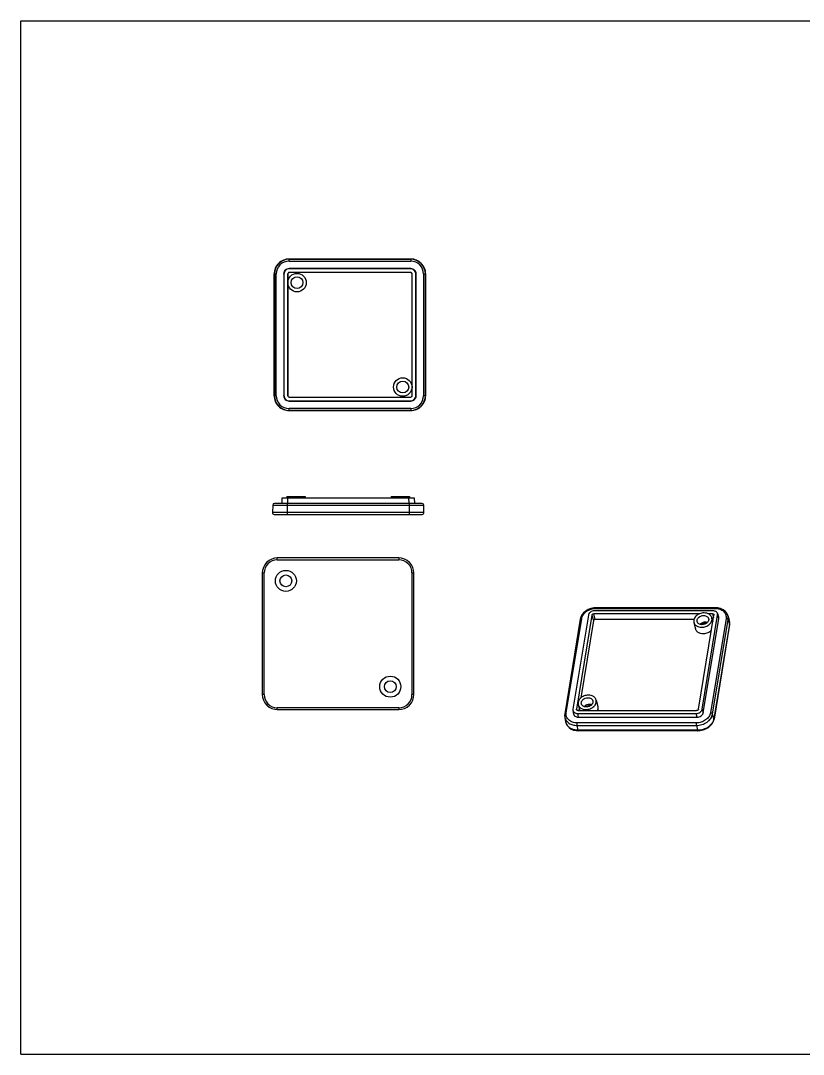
# Model space of a CAD drawing. Header units: millimetres. Extents: x 0 to 864, y 0 to 559.
# Drawn here: x 0 to 423, y 0 to 559 of the extents above; entities that cross this region are included whole.
import ezdxf

# ---------------------------------------------------------------- set-up
doc = ezdxf.new("R2010")
doc.units = ezdxf.units.MM
doc.header["$LTSCALE"] = 36.425481
doc.layers.get('0').update_dxf_attribs({"linetype": 'CONTINUOUS'})

msp = doc.modelspace()

# ---------------------------------------------------------------- linework, layer by layer
at = {"color": 7, "linetype": 'Continuous'}
for p, q in [((0, 0), (0, 558.8)), ((0, 558.8), (431.8, 558.8)), ((145.1, 428.79), (145.1, 429.93)), ((145.1, 429.93), (210.91, 429.93)), ((210.91, 429.79), (145.1, 429.79)), ((145.1, 428.79), (210.91, 428.79)), ((145.11, 424.77), (145.23, 424.65)), ((210.91, 424.77), (145.11, 424.77)), ((210.79, 424.65), (210.91, 424.77)), ((210.91, 429.93), (210.91, 428.79)), ((137.04, 356.06), (137.04, 421.87)), ((137.04, 421.87), (138.18, 421.87)), ((137.18, 421.87), (137.18, 356.06)), ((138.18, 356.06), (138.18, 421.87)), ((142.21, 421.87), (142.21, 356.07)), ((142.33, 421.75), (142.21, 421.87)), ((142.33, 421.75), (142.33, 356.19)), ((144.33, 421.74), (144.33, 356.19)), ((144.33, 421.74), (144.38, 421.74)), ((144.38, 421.74), (144.38, 356.19)), ((210.78, 424.65), (145.23, 424.65)), ((145.23, 422.6), (145.23, 422.64)), ((210.78, 422.64), (145.23, 422.64)), ((210.78, 422.6), (145.23, 422.6)), ((210.78, 422.64), (210.78, 422.6)), ((211.64, 356.19), (211.64, 421.74)), ((211.64, 421.74), (211.68, 421.74)), ((211.68, 356.19), (211.68, 421.74)), ((213.8, 421.87), (213.68, 421.75)), ((213.68, 356.19), (213.68, 421.75)), ((213.8, 356.07), (213.8, 421.87)), ((217.83, 421.87), (218.97, 421.87)), ((217.83, 421.87), (217.83, 356.06)), ((218.83, 356.06), (218.83, 421.87)), ((218.97, 421.87), (218.97, 356.06)), ((138.18, 356.06), (137.04, 356.06)), ((142.21, 356.07), (142.33, 356.19)), ((144.38, 356.19), (144.33, 356.19)), ((145.23, 353.29), (145.11, 353.17)), ((145.11, 353.17), (210.91, 353.17)), ((145.23, 355.29), (145.23, 355.34)), ((145.23, 355.34), (210.78, 355.34)), ((145.23, 355.29), (210.78, 355.29)), ((145.23, 353.29), (210.78, 353.29)), ((210.78, 355.34), (210.78, 355.29)), ((210.91, 353.17), (210.79, 353.29)), ((211.68, 356.19), (211.64, 356.19)), ((213.68, 356.19), (213.8, 356.07)), ((218.97, 356.06), (217.83, 356.06)), ((210.91, 349.14), (145.1, 349.14)), ((145.1, 348), (145.1, 349.14)), ((145.1, 348.14), (210.91, 348.14)), ((210.91, 348), (145.1, 348)), ((210.91, 349.14), (210.91, 348.01)), ((136.27, 296.88), (136.13, 292.88)), ((136.27, 296.88), (217.92, 296.88)), ((216.92, 297.85), (137.27, 297.85)), ((141.3, 297.85), (141.42, 300.85)), ((141.42, 300.85), (212.77, 300.85)), ((143.87, 301.65), (143.87, 300.85)), ((143.87, 301.65), (153.87, 301.65)), ((144.19, 291.85), (144.19, 297.85)), ((144.32, 300.85), (144.2, 297.85)), ((153.87, 301.65), (153.87, 300.85)), ((200.32, 301.65), (210.32, 301.65)), ((200.32, 301.65), (200.32, 300.85)), ((209.99, 297.85), (209.87, 300.85)), ((210, 297.85), (210, 291.85)), ((210.32, 301.65), (210.32, 300.85)), ((212.77, 300.85), (212.89, 297.85)), ((218.06, 292.88), (217.92, 296.88)), ((218.06, 292.88), (136.13, 292.88)), ((137.13, 291.85), (217.06, 291.85)), ((138.71, 267.32), (138.71, 268.32)), ((204.52, 268.32), (138.71, 268.32)), ((204.52, 268.32), (204.52, 267.32)), ((138.71, 267.32), (204.52, 267.32)), ((130.65, 260.26), (130.65, 194.45)), ((130.65, 260.26), (131.65, 260.26)), ((131.65, 194.45), (131.65, 260.26)), ((211.58, 260.26), (212.58, 260.26)), ((211.58, 260.26), (211.58, 194.45)), ((212.58, 194.45), (212.58, 260.26)), ((311.03, 241.07), (375.47, 241.07)), ((375.63, 241.44), (311.19, 241.44)), ((302.54, 235.22), (294.14, 184.08)), ((294.97, 184.55), (303.37, 235.69)), ((306.94, 237.48), (298.58, 186.54)), ((308.9, 237.48), (300.54, 186.54)), ((308.9, 237.48), (309.7, 234.46)), ((310.65, 235.12), (309.9, 238.18)), ((367.18, 238.18), (309.9, 238.18)), ((374.34, 239.73), (310.15, 239.73)), ((364.08, 235.12), (310.65, 235.12)), ((366.48, 186.54), (374.85, 237.48)), ((368.44, 186.54), (376.81, 237.48)), ((369.02, 184.56), (377.42, 235.69)), ((374.09, 238.18), (371.66, 238.18)), ((381.36, 235.69), (372.96, 184.56)), ((373.71, 235.95), (374.25, 233.79)), ((374.46, 235.12), (373.91, 235.12)), ((374.09, 238.18), (374.61, 236.03)), ((374.09, 183.95), (382.49, 235.09)), ((374.85, 237.69), (374.85, 237.48)), ((376.75, 238.32), (377.35, 236.52)), ((377.42, 235.69), (376.81, 237.48)), ((382.36, 237.25), (383.12, 234.76)), ((382.49, 235.09), (383.26, 232.57)), ((309.7, 234.46), (302.84, 192.71)), ((364.01, 233.52), (364.89, 230)), ((383.26, 232.57), (374.86, 181.43)), ((383.28, 232.38), (374.88, 181.25)), ((383.26, 232.57), (383.28, 232.38)), ((131.65, 194.45), (130.65, 194.45)), ((212.58, 194.45), (211.58, 194.45)), ((311.13, 191.51), (312.01, 187.98)), ((204.52, 187.39), (138.71, 187.39)), ((138.71, 186.39), (138.71, 187.39)), ((138.71, 186.39), (204.52, 186.39)), ((204.52, 187.39), (204.52, 186.39)), ((298.58, 186.54), (298.58, 185.96)), ((298.58, 185.96), (298.92, 183.98)), ((300.65, 186.12), (300.54, 186.54)), ((300.55, 186.32), (300.54, 186.54)), ((301.3, 185.84), (365.49, 185.85)), ((301.43, 189.08), (302.24, 185.84)), ((301.92, 187.11), (301.71, 185.84)), ((368.44, 186.54), (369.02, 184.56)), ((294.16, 182.28), (294.66, 179.71)), ((365.3, 179.18), (300.86, 179.18)), ((301.04, 184.29), (301.38, 182.31)), ((301.04, 184.29), (365.23, 184.29)), ((301.38, 182.31), (365.81, 182.31)), ((365.81, 182.31), (365.24, 184.29)), ((374.86, 181.43), (374.09, 183.95)), ((374.88, 181.25), (374.86, 181.43)), ((300.35, 175.01), (301.63, 174.92)), ((301.5, 175.17), (300.89, 177.79)), ((300.89, 177.79), (365.33, 177.79)), ((365.94, 175.17), (301.5, 175.17)), ((301.63, 174.92), (301.63, 174.92)), ((366.08, 174.92), (301.63, 174.92)), ((365.33, 177.79), (365.94, 175.17)), ((0, 0), (431.8, 0))]:
    msp.add_line(p, q, dxfattribs=at)
for points in [[(138.71, 268.32), (137.31, 268.19), (135.75, 267.75), (134.29, 266.99), (133, 265.95), (131.96, 264.65), (131.21, 263.19), (130.77, 261.64), (130.65, 260.26)], [(212.58, 260.26), (212.46, 261.66), (212.01, 263.22), (211.25, 264.68), (210.21, 265.97), (208.92, 267.01), (207.45, 267.76), (205.9, 268.2), (204.52, 268.32)], [(311.19, 241.44), (309.86, 241.34), (308.34, 241.01), (306.86, 240.44), (305.51, 239.65), (304.36, 238.66), (303.45, 237.52), (302.83, 236.3), (302.54, 235.22)], [(382.35, 237.24), (381.78, 238.48), (380.93, 239.52), (379.8, 240.36), (378.44, 240.98), (376.95, 241.34), (375.63, 241.44)], [(383.28, 232.38), (383.34, 233.47), (383.11, 234.76)], [(130.65, 194.45), (130.78, 193.05), (131.22, 191.49), (131.98, 190.03), (133.02, 188.74), (134.32, 187.7), (135.78, 186.95), (137.34, 186.51), (138.71, 186.39)], [(204.52, 186.39), (205.92, 186.52), (207.48, 186.96), (208.94, 187.72), (210.23, 188.76), (211.27, 190.06), (212.02, 191.52), (212.46, 193.08), (212.58, 194.45)], [(294.14, 184.09), (294.07, 183.18), (294.16, 182.28)], [(294.67, 179.72), (295.02, 178.6), (295.65, 177.54), (296.52, 176.62), (297.64, 175.87), (298.94, 175.33), (300.35, 175.01)], [(366.08, 174.92), (367.42, 175.02), (368.97, 175.36), (370.48, 175.94), (371.85, 176.74), (373.02, 177.75), (373.94, 178.91), (374.58, 180.15), (374.88, 181.25)]]:
    msp.add_lwpolyline(points, dxfattribs=at)
for centre, radius in [((149.41, 417.19), 5), ((149.41, 417.19), 3.2), ((206.6, 360.74), 5), ((206.6, 360.74), 3.2), ((143.39, 255.95), 5.7), ((143.39, 255.95), 3.2), ((199.84, 198.76), 5.7), ((199.84, 198.76), 3.2)]:
    msp.add_circle(centre, radius, dxfattribs=at)
for centre, radius, start, end in [((145.1, 421.88), 8.06, 89.9837, 180.0162), ((145.1, 421.88), 7.92, 89.9834, 180.0165), ((145.1, 421.88), 6.92, 89.9747, 180.0218), ((145.11, 421.87), 2.9, 89.935, 180.0173), ((210.91, 421.87), 2.9, 359.9351, 90.0649), ((210.92, 421.88), 8.06, 359.9838, 90.0163), ((210.92, 421.88), 7.92, 359.9835, 90.0166), ((210.92, 421.88), 6.92, 359.9802, 90.0236), ((145.23, 421.75), 2.9, 89.9357, 180.0167), ((145.23, 421.74), 0.899, 89.9809, 180.0191), ((145.23, 421.74), 0.857, 89.98, 180.02), ((210.79, 421.75), 2.9, 359.9357, 90.0643), ((210.78, 421.74), 0.899, 359.9809, 90.0191), ((210.78, 421.74), 0.857, 359.98, 90.02), ((145.1, 356.06), 8.06, 179.9838, 270.0163), ((145.1, 356.06), 7.92, 179.9835, 270.0166), ((145.1, 356.06), 6.92, 179.98, 270.0237), ((145.11, 356.07), 2.9, 179.9358, 270.0642), ((145.23, 356.19), 2.9, 179.9365, 270.0635), ((145.23, 356.19), 0.899, 179.9809, 270.0191), ((145.23, 356.19), 0.857, 179.98, 270.02), ((210.79, 356.19), 2.9, 269.9357, 0.0167), ((210.78, 356.19), 0.899, 269.9809, 0.0191), ((210.78, 356.19), 0.857, 269.98, 0.02), ((210.91, 356.07), 2.9, 269.935, 0.0173), ((210.92, 356.06), 8.06, 269.9837, 0.0162), ((210.92, 356.06), 7.92, 269.9834, 0.0165), ((210.92, 356.06), 6.92, 269.9746, 0.0217), ((137.27, 296.85), 1, 90, 178), ((216.92, 296.85), 1, 2, 90), ((137.13, 292.85), 1, 178, 270), ((217.06, 292.85), 1, 270, 2), ((138.71, 260.26), 7.06, 89.9741, 180.0207), ((204.52, 260.26), 7.06, 359.9751, 90.0213), ((378.54, 233.35), 4.78, 350.5999, 17.1178), ((371.1, 225.69), 7.29, 112.1162, 114.8444), ((371.15, 225.57), 7.43, 93.1376, 112.1213), ((138.71, 194.45), 7.06, 179.9752, 270.0213), ((204.52, 194.45), 7.06, 269.9742, 0.0208), ((308.52, 181.25), 7.29, 112.1162, 114.8444), ((308.58, 181.13), 7.43, 93.1376, 112.1213), ((299.39, 180.65), 4.82, 191.2097, 202.1153), ((299.51, 180.71), 4.95, 202.1437, 211.8047), ((369.91, 182.24), 5.02, 348.7294, 350.6676), ((299.59, 180.76), 5.04, 211.7928, 214.1094)]:
    msp.add_arc(centre, radius, start, end, dxfattribs=at)
for points, knots in [([(303.37, 235.69), (303.43, 236.05), (303.64, 236.77), (304.2, 237.79), (304.99, 238.72), (306.32, 239.82), (308.34, 240.79), (310.13, 241.07), (311.03, 241.07)], [0, 0, 0, 0, 0.108339, 0.222413, 0.342772, 0.468995, 0.732884, 1, 1, 1, 1]), ([(311.03, 241.07), (311.04, 241.12), (311.05, 241.21), (311.08, 241.31), (311.11, 241.38), (311.14, 241.42), (311.17, 241.44), (311.19, 241.44)], [0, 0, 0, 0, 0.358011, 0.656752, 0.775295, 0.871047, 1, 1, 1, 1]), ([(375.63, 241.44), (375.61, 241.44), (375.58, 241.42), (375.56, 241.38), (375.53, 241.31), (375.5, 241.21), (375.48, 241.12), (375.47, 241.07)], [0, 0, 0, 0, 0.128987, 0.224756, 0.343307, 0.642033, 1, 1, 1, 1]), ([(375.47, 241.07), (376.32, 241.07), (377.59, 240.88), (379.09, 240.21), (380.02, 239.54), (380.74, 238.72), (381.23, 237.77), (381.45, 236.74), (381.42, 236.04), (381.36, 235.69)], [0, 0, 0, 0, 0.281282, 0.412956, 0.537715, 0.656431, 0.771108, 0.884592, 1, 1, 1, 1]), ([(302.54, 235.22), (302.55, 235.26), (302.57, 235.32), (302.65, 235.45), (302.82, 235.58), (303.08, 235.67), (303.27, 235.69), (303.37, 235.69)], [0, 0, 0, 0, 0.097444, 0.20239, 0.440643, 0.715076, 1, 1, 1, 1]), ([(310.15, 239.73), (309.78, 239.73), (309.03, 239.62), (308.18, 239.21), (307.62, 238.75), (307.29, 238.36), (307.06, 237.93), (306.97, 237.63), (306.94, 237.48)], [0, 0, 0, 0, 0.267151, 0.531029, 0.657254, 0.777588, 0.891693, 1, 1, 1, 1]), ([(308.9, 237.48), (308.92, 237.57), (309, 237.77), (309.24, 237.99), (309.55, 238.14), (309.78, 238.18), (309.9, 238.18)], [0, 0, 0, 0, 0.221627, 0.467772, 0.73222, 1, 1, 1, 1]), ([(310.65, 235.12), (310.54, 235.12), (310.32, 235.09), (310.02, 234.95), (309.8, 234.73), (309.72, 234.55), (309.7, 234.46)], [0, 0, 0, 0, 0.26778, 0.532228, 0.778374, 1, 1, 1, 1]), ([(369.49, 238.62), (368.72, 238.62), (367.54, 238.4), (366.15, 237.73), (365.25, 237.06), (364.55, 236.26), (364.08, 235.37), (363.88, 234.43), (363.93, 233.81), (364.01, 233.52)], [0, 0, 0, 0, 0.274872, 0.41134, 0.542834, 0.667314, 0.784045, 0.894015, 1, 1, 1, 1]), ([(365.75, 233.96), (365.7, 234.14), (365.67, 234.54), (365.8, 235.14), (366.1, 235.71), (366.71, 236.41), (367.78, 237.04), (368.77, 237.22), (369.26, 237.22)], [0, 0, 0, 0, 0.106113, 0.216212, 0.333078, 0.457704, 0.72477, 1, 1, 1, 1]), ([(368.22, 230.85), (369, 230.85), (370.17, 231.07), (371.56, 231.75), (372.46, 232.42), (373.16, 233.22), (373.63, 234.11), (373.83, 235.04), (373.78, 235.66), (373.71, 235.95)], [0, 0, 0, 0, 0.274872, 0.41134, 0.542834, 0.667314, 0.784045, 0.894015, 1, 1, 1, 1]), ([(371.96, 235.51), (372.01, 235.33), (372.04, 234.93), (371.91, 234.33), (371.61, 233.76), (371, 233.07), (369.93, 232.43), (368.95, 232.25), (368.45, 232.25)], [0, 0, 0, 0, 0.106113, 0.216212, 0.333078, 0.457704, 0.72477, 1, 1, 1, 1]), ([(369.26, 237.22), (369.58, 237.22), (370.2, 237.15), (371.03, 236.8), (371.56, 236.33), (371.84, 235.88), (371.93, 235.64), (371.96, 235.51)], [0, 0, 0, 0, 0.278452, 0.5373, 0.775084, 0.888503, 1, 1, 1, 1]), ([(373.71, 235.95), (373.66, 236.14), (373.52, 236.52), (373.2, 237.05), (372.77, 237.51), (372.06, 238.05), (370.95, 238.51), (369.99, 238.62), (369.49, 238.62)], [0, 0, 0, 0, 0.111392, 0.224705, 0.341584, 0.46321, 0.721818, 1, 1, 1, 1]), ([(374.09, 238.18), (374.18, 238.18), (374.35, 238.16), (374.59, 238.06), (374.76, 237.9), (374.83, 237.76), (374.85, 237.69)], [0, 0, 0, 0, 0.278952, 0.538095, 0.775976, 1, 1, 1, 1]), ([(376.75, 238.32), (376.71, 238.42), (376.62, 238.62), (376.35, 239), (375.87, 239.39), (375.15, 239.67), (374.62, 239.73), (374.34, 239.73)], [0, 0, 0, 0, 0.111295, 0.225001, 0.463796, 0.722745, 1, 1, 1, 1]), ([(376.81, 237.48), (376.83, 237.62), (376.85, 237.9), (376.79, 238.18), (376.75, 238.32)], [0, 0, 0, 0, 0.504084, 1, 1, 1, 1]), ([(377.42, 235.69), (377.44, 235.83), (377.46, 236.11), (377.4, 236.39), (377.35, 236.52)], [0, 0, 0, 0, 0.504084, 1, 1, 1, 1]), ([(381.36, 235.69), (381.49, 235.69), (381.74, 235.66), (382.03, 235.56), (382.24, 235.43), (382.39, 235.29), (382.47, 235.17), (382.49, 235.09)], [0, 0, 0, 0, 0.270432, 0.554168, 0.686456, 0.806118, 1, 1, 1, 1]), ([(382.49, 235.09), (382.55, 235.45), (382.59, 236.18), (382.46, 236.9), (382.35, 237.24)], [0, 0, 0, 0, 0.505065, 1, 1, 1, 1]), ([(364.01, 233.52), (364.05, 233.33), (364.19, 232.95), (364.51, 232.43), (364.94, 231.96), (365.65, 231.43), (366.76, 230.97), (367.72, 230.85), (368.22, 230.85)], [0, 0, 0, 0, 0.111392, 0.224705, 0.341584, 0.46321, 0.721818, 1, 1, 1, 1]), ([(369.1, 227.33), (368.6, 227.33), (367.86, 227.41), (366.95, 227.73), (366.35, 228.04), (365.83, 228.44), (365.4, 228.9), (365.07, 229.42), (364.94, 229.8), (364.89, 230)], [0, 0, 0, 0, 0.277975, 0.410241, 0.537129, 0.658664, 0.775456, 0.888688, 1, 1, 1, 1]), ([(368.45, 232.25), (368.13, 232.25), (367.51, 232.32), (366.68, 232.67), (366.15, 233.14), (365.87, 233.59), (365.78, 233.83), (365.75, 233.96)], [0, 0, 0, 0, 0.278452, 0.5373, 0.775084, 0.888503, 1, 1, 1, 1]), ([(370.16, 233.63), (369.63, 233.63), (368.57, 233.42), (367.65, 232.83), (367.3, 232.45)], [0, 0, 0, 0, 0.509968, 1, 1, 1, 1]), ([(371.31, 233.45), (371.22, 233.48), (370.85, 233.59), (370.46, 233.63), (370.16, 233.63)], [0, 0, 0, 0, 0.242926, 1, 1, 1, 1]), ([(373.5, 229.1), (372.95, 228.53), (371.89, 227.87), (370.34, 227.41), (369.51, 227.33), (369.1, 227.33)], [0, 0, 0, 0, 0.489653, 0.745731, 1, 1, 1, 1]), ([(306.92, 194.18), (306.14, 194.18), (304.96, 193.96), (303.57, 193.28), (302.68, 192.61), (301.97, 191.81), (301.51, 190.92), (301.3, 189.99), (301.36, 189.37), (301.43, 189.08)], [0, 0, 0, 0, 0.274872, 0.41134, 0.542834, 0.667314, 0.784045, 0.894015, 1, 1, 1, 1]), ([(303.18, 189.51), (303.13, 189.7), (303.09, 190.1), (303.22, 190.7), (303.52, 191.27), (304.14, 191.96), (305.2, 192.6), (306.19, 192.78), (306.69, 192.78)], [0, 0, 0, 0, 0.106113, 0.216212, 0.333078, 0.457704, 0.72477, 1, 1, 1, 1]), ([(305.64, 186.41), (306.42, 186.41), (307.6, 186.63), (308.99, 187.3), (309.88, 187.97), (310.59, 188.77), (311.05, 189.66), (311.26, 190.6), (311.2, 191.22), (311.13, 191.51)], [0, 0, 0, 0, 0.274872, 0.41134, 0.542834, 0.667314, 0.784045, 0.894015, 1, 1, 1, 1]), ([(309.38, 191.07), (309.43, 190.88), (309.47, 190.49), (309.34, 189.89), (309.04, 189.32), (308.42, 188.62), (307.36, 187.99), (306.37, 187.81), (305.87, 187.81)], [0, 0, 0, 0, 0.106113, 0.216212, 0.333078, 0.457704, 0.72477, 1, 1, 1, 1]), ([(306.69, 192.78), (307.01, 192.78), (307.62, 192.71), (308.45, 192.36), (308.99, 191.89), (309.26, 191.44), (309.35, 191.19), (309.38, 191.07)], [0, 0, 0, 0, 0.278452, 0.5373, 0.775084, 0.888503, 1, 1, 1, 1]), ([(311.13, 191.51), (311.08, 191.7), (310.94, 192.08), (310.62, 192.6), (310.19, 193.07), (309.48, 193.6), (308.38, 194.06), (307.41, 194.18), (306.92, 194.18)], [0, 0, 0, 0, 0.111392, 0.224705, 0.341584, 0.46321, 0.721818, 1, 1, 1, 1]), ([(294.97, 184.55), (294.87, 184.55), (294.68, 184.53), (294.42, 184.45), (294.25, 184.31), (294.17, 184.19), (294.15, 184.12), (294.14, 184.09)], [0, 0, 0, 0, 0.284926, 0.559361, 0.797611, 0.902556, 1, 1, 1, 1]), ([(300.86, 179.18), (300.01, 179.18), (298.74, 179.36), (297.24, 180.04), (296.31, 180.71), (295.59, 181.53), (295.11, 182.48), (294.88, 183.51), (294.91, 184.21), (294.97, 184.55)], [0, 0, 0, 0, 0.281282, 0.412956, 0.537715, 0.656431, 0.771108, 0.884592, 1, 1, 1, 1]), ([(298.58, 185.96), (298.6, 185.84), (298.66, 185.61), (298.84, 185.28), (299.08, 184.99), (299.5, 184.65), (300.16, 184.36), (300.74, 184.29), (301.04, 184.29)], [0, 0, 0, 0, 0.111752, 0.224856, 0.341297, 0.462499, 0.720846, 1, 1, 1, 1]), ([(301.3, 185.84), (301.21, 185.84), (301.04, 185.86), (300.81, 185.96), (300.63, 186.11), (300.56, 186.25), (300.55, 186.32)], [0, 0, 0, 0, 0.278566, 0.537762, 0.775969, 1, 1, 1, 1]), ([(301.43, 189.08), (301.48, 188.89), (301.62, 188.51), (301.94, 187.98), (302.37, 187.52), (303.08, 186.98), (304.18, 186.52), (305.15, 186.41), (305.64, 186.41)], [0, 0, 0, 0, 0.111392, 0.224705, 0.341584, 0.46321, 0.721818, 1, 1, 1, 1]), ([(305.87, 187.81), (305.55, 187.81), (304.94, 187.88), (304.11, 188.22), (303.57, 188.7), (303.3, 189.15), (303.21, 189.39), (303.18, 189.51)], [0, 0, 0, 0, 0.278452, 0.5373, 0.775084, 0.888503, 1, 1, 1, 1]), ([(307.59, 189.19), (307.05, 189.19), (305.99, 188.98), (305.08, 188.39), (304.73, 188.01)], [0, 0, 0, 0, 0.509968, 1, 1, 1, 1]), ([(308.73, 189.01), (308.64, 189.04), (308.27, 189.15), (307.88, 189.19), (307.59, 189.19)], [0, 0, 0, 0, 0.242926, 1, 1, 1, 1]), ([(312.01, 187.98), (312.06, 187.81), (312.11, 187.46), (312.09, 186.72), (311.93, 186.18), (311.77, 185.84)], [0, 0, 0, 0, 0.242609, 0.488571, 1, 1, 1, 1]), ([(365.23, 184.29), (365.61, 184.29), (366.36, 184.41), (367.21, 184.81), (367.77, 185.27), (368.1, 185.66), (368.33, 186.09), (368.42, 186.39), (368.44, 186.54)], [0, 0, 0, 0, 0.267151, 0.531029, 0.657254, 0.777588, 0.891693, 1, 1, 1, 1]), ([(372.96, 184.56), (372.9, 184.2), (372.69, 183.47), (372.13, 182.46), (371.34, 181.53), (370.02, 180.43), (367.99, 179.46), (366.2, 179.18), (365.3, 179.18)], [0, 0, 0, 0, 0.108339, 0.222413, 0.342773, 0.468995, 0.732884, 1, 1, 1, 1]), ([(366.48, 186.54), (366.47, 186.45), (366.38, 186.26), (366.15, 186.03), (365.84, 185.88), (365.61, 185.85), (365.49, 185.85)], [0, 0, 0, 0, 0.221627, 0.467772, 0.73222, 1, 1, 1, 1]), ([(365.81, 182.31), (366.19, 182.31), (366.94, 182.42), (367.79, 182.83), (368.34, 183.29), (368.67, 183.68), (368.91, 184.11), (369, 184.41), (369.02, 184.56)], [0, 0, 0, 0, 0.267148, 0.53103, 0.657256, 0.777591, 0.891695, 1, 1, 1, 1]), ([(374.09, 183.95), (374.07, 184.03), (373.99, 184.16), (373.84, 184.29), (373.63, 184.42), (373.34, 184.52), (373.09, 184.55), (372.96, 184.55)], [0, 0, 0, 0, 0.193882, 0.313544, 0.445832, 0.729568, 1, 1, 1, 1]), ([(294.17, 182.27), (294.23, 181.95), (294.42, 181.32), (294.91, 180.44), (295.57, 179.66), (296.41, 179), (297.39, 178.48), (298.87, 177.95), (300.08, 177.79), (300.89, 177.79)], [0, 0, 0, 0, 0.111756, 0.22474, 0.340828, 0.461823, 0.588661, 0.72124, 1, 1, 1, 1]), ([(298.92, 183.98), (298.94, 183.86), (299, 183.62), (299.18, 183.3), (299.42, 183.01), (299.84, 182.67), (300.5, 182.38), (301.08, 182.31), (301.38, 182.31)], [0, 0, 0, 0, 0.111751, 0.224856, 0.341298, 0.462501, 0.72085, 1, 1, 1, 1]), ([(300.89, 177.79), (300.86, 177.89), (300.83, 178.11), (300.81, 178.46), (300.82, 178.83), (300.84, 179.07), (300.86, 179.18)], [0, 0, 0, 0, 0.209582, 0.48328, 0.766377, 1, 1, 1, 1]), ([(365.31, 179.18), (365.29, 179.07), (365.26, 178.83), (365.26, 178.47), (365.28, 178.11), (365.31, 177.89), (365.33, 177.79)], [0, 0, 0, 0, 0.233623, 0.51672, 0.790418, 1, 1, 1, 1]), ([(365.33, 177.79), (365.84, 177.79), (366.87, 177.88), (368.38, 178.23), (369.81, 178.79), (371.12, 179.55), (372.23, 180.48), (373.13, 181.54), (373.78, 182.7), (374.03, 183.53), (374.09, 183.95)], [0, 0, 0, 0, 0.133031, 0.26756, 0.401153, 0.531506, 0.657002, 0.777002, 0.891197, 1, 1, 1, 1]), ([(374.83, 181.26), (374.75, 180.85), (374.47, 180.02), (373.8, 178.87), (372.88, 177.82), (371.75, 176.9), (370.43, 176.15), (369, 175.6), (367.49, 175.25), (366.45, 175.17), (365.94, 175.17)], [0, 0, 0, 0, 0.109147, 0.223693, 0.343923, 0.469505, 0.599783, 0.733133, 0.867319, 1, 1, 1, 1]), ([(301.5, 175.17), (300.87, 175.17), (299.63, 175.29), (298.18, 175.75), (297.15, 176.28), (296.47, 176.76), (295.89, 177.3), (295.56, 177.71), (295.41, 177.93)], [0, 0, 0, 0, 0.273204, 0.531534, 0.654598, 0.773388, 0.888251, 1, 1, 1, 1]), ([(301.63, 174.92), (301.62, 174.92), (301.6, 174.93), (301.57, 174.96), (301.55, 175), (301.52, 175.07), (301.51, 175.13), (301.5, 175.17)], [0, 0, 0, 0, 0.144457, 0.24126, 0.358037, 0.648771, 1, 1, 1, 1]), ([(365.94, 175.17), (365.95, 175.13), (365.97, 175.07), (365.99, 175.01), (366.02, 174.96), (366.04, 174.94), (366.06, 174.92), (366.08, 174.92)], [0, 0, 0, 0, 0.350947, 0.641613, 0.758454, 0.855368, 1, 1, 1, 1])]:
    msp.add_open_spline(points, degree=3, knots=knots, dxfattribs=at)

doc.saveas('drawing.dxf')
